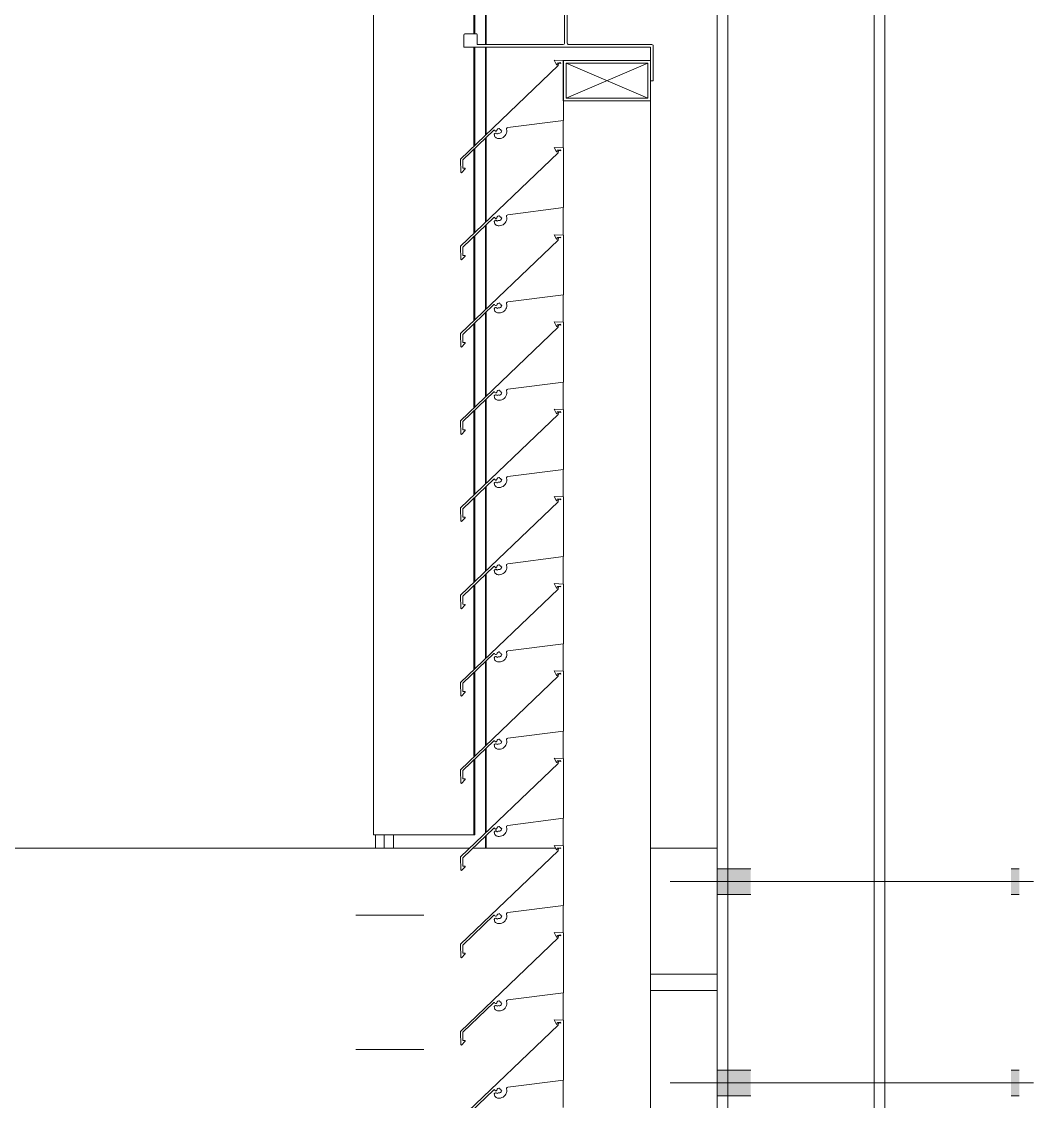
# Model space of a CAD drawing. Header units: millimetres. Extents: x -220592 to 404889, y -217665 to 38245.
# Drawn here: x 7561.31 to 7568.85, y -47989.91 to -47981.87 of the extents above; entities that cross this region are included whole.
import ezdxf

# ---------------------------------------------------------------- set-up
doc = ezdxf.new("R2010")
doc.units = ezdxf.units.MM
doc.linetypes.add('XKITLINE00', pattern=[0])
doc.linetypes.add('XKITLINE02', pattern=[4, 2, -2])
doc.layers.add('000 - 0_HIDE_OBJ_FRAMING_DEF_SUB_1', color=1, linetype='Continuous')
doc.layers.add('Part', color=2, linetype='Continuous', lineweight=0)

# ---------------------------------------------------------------- blocks, each defined once
blk = doc.blocks.new('*A14736')
at = {"layer": '000 - 0_HIDE_OBJ_FRAMING_DEF_SUB_1', "linetype": 'XKITLINE00', "lineweight": 0}
for p, q in [((-171.153485, 242.190805), (-171.153485, 214.940805)), ((-171.073485, 214.940805), (-171.073485, 242.190805)), ((-169.983485, 214.940805), (-169.983485, 242.190805)), ((-169.903485, 218.690805), (-169.903485, 238.690805))]:
    blk.add_line(p, q, dxfattribs=at)
blk = doc.blocks.new('*A14737')
at = {"layer": 'Part', "linetype": 'XKITLINE00', "lineweight": 0}
for p, q in [((-172.298462, 224.156123), (-172.366148, 224.158745)), ((-172.366148, 224.158745), (-172.350613, 224.125258)), ((-172.298455, 223.710453), (-172.298462, 224.156123)), ((-172.338255, 224.118789), (-173.063377, 223.422543)), ((-172.350613, 224.125258), (-172.34549, 224.12567)), ((-172.34549, 224.12567), (-172.345361, 224.137861)), ((-172.345361, 224.137861), (-172.320378, 224.141001)), ((-172.335358, 224.137332), (-172.338255, 224.118789)), ((-172.335358, 224.137332), (-172.318342, 224.134428)), ((-172.320378, 224.141001), (-172.318342, 224.134428)), ((-172.712461, 223.657423), (-172.298455, 223.710453)), ((-173.048341, 223.416176), (-172.817326, 223.637579)), ((-172.817326, 223.637579), (-172.812166, 223.638671)), ((-172.810019, 223.612761), (-172.812659, 223.607287)), ((-172.812659, 223.607287), (-172.812163, 223.599517)), ((-172.812166, 223.638671), (-172.808512, 223.634044)), ((-172.812163, 223.599517), (-172.810428, 223.594021)), ((-172.810428, 223.594021), (-172.807674, 223.588958)), ((-172.804875, 223.615998), (-172.810019, 223.612761)), ((-172.808512, 223.634044), (-172.804048, 223.63019)), ((-172.807674, 223.588958), (-172.804002, 223.584515)), ((-172.798797, 223.61601), (-172.804875, 223.615998)), ((-172.804048, 223.63019), (-172.798154, 223.630396)), ((-172.804002, 223.584515), (-172.799549, 223.580857)), ((-172.793641, 223.612792), (-172.798797, 223.61601)), ((-172.798154, 223.630396), (-172.793971, 223.634553)), ((-172.793971, 223.634553), (-172.790857, 223.642126)), ((-172.790699, 223.60732), (-172.793641, 223.612792)), ((-172.790857, 223.642126), (-172.78619, 223.646913)), ((-172.788669, 223.612301), (-172.790699, 223.60732)), ((-172.783858, 223.614708), (-172.788669, 223.612301)), ((-172.78619, 223.646913), (-172.780114, 223.649703)), ((-172.77794, 223.613803), (-172.783858, 223.614708)), ((-172.780114, 223.649703), (-172.773442, 223.650125)), ((-172.77144, 223.614147), (-172.77794, 223.613803)), ((-172.773442, 223.650125), (-172.77112, 223.642735)), ((-172.765472, 223.616745), (-172.77144, 223.614147)), ((-172.77112, 223.642735), (-172.763955, 223.641791)), ((-172.76079, 223.621267), (-172.765472, 223.616745)), ((-172.763955, 223.641791), (-172.765124, 223.634731)), ((-172.765124, 223.634731), (-172.757418, 223.633625)), ((-172.757988, 223.627141), (-172.76079, 223.621267)), ((-172.757418, 223.633625), (-172.757988, 223.627141)), ((-172.747074, 223.583445), (-172.738758, 223.589423)), ((-172.738758, 223.589423), (-172.731662, 223.59681)), ((-172.731662, 223.59681), (-172.726022, 223.60536)), ((-172.726022, 223.60536), (-172.722024, 223.61479)), ((-172.722024, 223.61479), (-172.719801, 223.624789)), ((-172.720912, 223.645159), (-172.720672, 223.650681)), ((-172.719426, 223.635025), (-172.720912, 223.645159)), ((-172.720672, 223.650681), (-172.717536, 223.655233)), ((-172.719801, 223.624789), (-172.719426, 223.635025)), ((-172.717536, 223.655233), (-172.712461, 223.657423)), ((-172.799549, 223.580857), (-172.794479, 223.578117)), ((-172.794479, 223.578117), (-172.788978, 223.576398)), ((-172.788978, 223.576398), (-172.78325, 223.575762)), ((-172.78325, 223.575762), (-172.776451, 223.575664)), ((-172.776451, 223.575664), (-172.766238, 223.576449)), ((-172.766238, 223.576449), (-172.756337, 223.579072)), ((-172.756337, 223.579072), (-172.747074, 223.583445)), ((-173.063377, 223.422543), (-173.062824, 223.323392)), ((-173.058143, 223.320923), (-173.029494, 223.349812)), ((-173.047999, 223.35483), (-173.048341, 223.416176)), ((-173.030579, 223.354733), (-173.047999, 223.35483)), ((-173.029494, 223.349812), (-173.030579, 223.354733)), ((-173.062824, 223.323392), (-173.058143, 223.320923))]:
    blk.add_line(p, q, dxfattribs=at)
blk = doc.blocks.new('*A14747')
at = {"layer": 'Part', "linetype": 'XKITLINE00', "lineweight": 0}
for p, q in [((-171.648937, 229.40603), (-171.648981, 229.15603)), ((-171.628937, 229.406027), (-171.648937, 229.40603)), ((-171.628982, 229.146027), (-171.628937, 229.406027)), ((-171.648981, 229.15603), (-173.03898, 229.156273)), ((-173.03898, 229.156273), (-173.038236, 229.062446)), ((-172.938996, 229.066255), (-172.938984, 229.136255)), ((-172.938984, 229.136255), (-172.295157, 229.135382)), ((-172.26454, 229.134452), (-172.258984, 229.136137)), ((-172.258984, 229.136137), (-171.635157, 229.136789)), ((-171.635157, 229.136789), (-171.630669, 229.140471)), ((-171.630669, 229.140471), (-171.628982, 229.146027)), ((-173.038236, 229.062446), (-173.034553, 229.057957)), ((-173.034553, 229.057957), (-173.028998, 229.056271)), ((-173.028998, 229.056271), (-172.945171, 229.057018)), ((-172.945171, 229.057018), (-172.940682, 229.0607)), ((-172.940682, 229.0607), (-172.938996, 229.066255)), ((-172.295157, 229.135382), (-172.29067, 229.131698)), ((-172.29067, 229.131698), (-172.288986, 229.126142)), ((-172.288986, 229.126142), (-172.289912, 228.182315)), ((-172.26915, 228.186138), (-172.268986, 229.126138)), ((-172.268986, 229.126138), (-172.268224, 229.129965)), ((-172.268224, 229.129965), (-172.26454, 229.134452)), ((-173.037453, 228.251828), (-173.039139, 228.246273)), ((-173.032965, 228.25551), (-173.037453, 228.251828)), ((-172.949138, 228.256257), (-173.032965, 228.25551)), ((-172.943582, 228.254571), (-172.949138, 228.256257)), ((-172.9399, 228.250082), (-172.943582, 228.254571)), ((-173.039139, 228.246273), (-173.039155, 228.156273)), ((-172.939152, 228.176255), (-172.9399, 228.250082)), ((-172.299152, 228.176144), (-172.939152, 228.176255)), ((-172.293596, 228.177828), (-172.299152, 228.176144)), ((-172.289912, 228.182315), (-172.293596, 228.177828)), ((-172.267465, 228.180582), (-172.26915, 228.186138)), ((-172.262978, 228.176899), (-172.267465, 228.180582)), ((-171.639152, 228.176028), (-172.262978, 228.176899)), ((-171.633596, 228.174342), (-171.639152, 228.176028)), ((-171.629914, 228.169854), (-171.633596, 228.174342)), ((-173.039155, 228.156273), (-171.649155, 228.15603)), ((-171.649155, 228.15603), (-171.649199, 227.90603)), ((-171.629199, 227.906027), (-171.629914, 228.169854)), ((-171.649199, 227.90603), (-171.629199, 227.906027))]:
    blk.add_line(p, q, dxfattribs=at)
blk = doc.blocks.new('*A14748')
at = {"layer": '000 - 0_HIDE_OBJ_FRAMING_DEF_SUB_1', "linetype": 'XKITLINE00', "lineweight": 0}
for p, q in [((-173.713199, 222.288511), (-173.713199, 240.088511)), ((-172.87913, 228.176245), (-172.87913, 229.136174)), ((-172.873025, 228.176244), (-172.873025, 229.136166)), ((-172.964598, 228.256119), (-172.964598, 229.056845)), ((-172.958493, 228.256174), (-172.958493, 229.056899)), ((-172.964598, 227.417389), (-172.964598, 228.15626)), ((-172.958493, 227.42325), (-172.958493, 228.156259)), ((-172.87913, 227.499453), (-172.87913, 228.156245)), ((-172.873025, 227.505315), (-172.873025, 228.156244)), ((-172.87913, 226.849453), (-172.87913, 227.478347)), ((-172.873025, 226.855315), (-172.873025, 227.484198)), ((-172.964598, 226.767389), (-172.964598, 227.396435)), ((-172.958493, 226.77325), (-172.958493, 227.402286)), ((-172.87913, 226.199453), (-172.87913, 226.828347)), ((-172.873025, 226.205315), (-172.873025, 226.834198)), ((-172.964598, 226.117389), (-172.964598, 226.746435)), ((-172.958493, 226.12325), (-172.958493, 226.752286)), ((-172.87913, 225.549453), (-172.87913, 226.178347)), ((-172.873025, 225.555315), (-172.873025, 226.184198)), ((-172.964598, 225.467389), (-172.964598, 226.096435)), ((-172.958493, 225.47325), (-172.958493, 226.102286)), ((-172.87913, 224.899453), (-172.87913, 225.528347)), ((-172.873025, 224.905315), (-172.873025, 225.534198)), ((-172.964598, 224.817389), (-172.964598, 225.446435)), ((-172.958493, 224.82325), (-172.958493, 225.452286)), ((-172.87913, 224.249453), (-172.87913, 224.878347)), ((-172.873025, 224.255315), (-172.873025, 224.884198)), ((-172.964598, 224.167389), (-172.964598, 224.796435)), ((-172.958493, 224.17325), (-172.958493, 224.802286)), ((-172.87913, 223.599453), (-172.87913, 224.228347)), ((-172.873025, 223.605315), (-172.873025, 224.234198)), ((-172.958493, 223.52325), (-172.958493, 224.152286)), ((-172.964598, 223.517389), (-172.964598, 224.146435)), ((-172.873025, 222.955315), (-172.873025, 223.584198)), ((-172.87913, 222.949453), (-172.87913, 223.578347)), ((-172.964598, 222.867389), (-172.964598, 223.496435)), ((-172.958493, 222.87325), (-172.958493, 223.502286)), ((-172.87913, 222.299453), (-172.87913, 222.928347)), ((-172.873025, 222.305315), (-172.873025, 222.934198)), ((-172.964598, 222.288511), (-172.964598, 222.846435)), ((-172.958493, 222.288511), (-172.958493, 222.852286)), ((-172.958493, 222.288511), (-173.713199, 222.288511)), ((-173.697937, 222.188511), (-173.697937, 222.288511)), ((-173.633058, 222.188511), (-173.633058, 222.288511)), ((-173.562852, 222.188511), (-173.562852, 222.288511)), ((-172.87913, 222.188511), (-172.87913, 222.278347)), ((-172.873025, 222.188511), (-172.873025, 222.284198))]:
    blk.add_line(p, q, dxfattribs=at)
blk = doc.blocks.new('*A14761')
at = {"layer": 'Part', "linetype": 'XKITLINE00', "lineweight": 0}
for p, q in [((-171.648652, 214.556249), (-171.648652, 227.756135)), ((-172.298652, 227.406131), (-172.298652, 227.610427)), ((-172.298652, 226.756131), (-172.298652, 226.960427)), ((-172.298652, 226.106131), (-172.298652, 226.310427)), ((-172.298652, 225.456131), (-172.298652, 225.660427)), ((-172.298652, 224.806131), (-172.298652, 225.010427)), ((-172.298652, 224.156131), (-172.298652, 224.360427)), ((-172.298652, 223.506131), (-172.298652, 223.710427)), ((-172.298652, 222.856131), (-172.298652, 223.060427)), ((-172.298652, 222.206131), (-172.298652, 222.410427)), ((-172.298652, 221.556131), (-172.298652, 221.760427)), ((-172.298652, 220.906131), (-172.298652, 221.110427)), ((-172.298652, 220.256131), (-172.298652, 220.460427)), ((-172.298652, 219.606131), (-172.298652, 219.810427)), ((-172.298652, 218.956131), (-172.298652, 219.160427)), ((-172.298652, 218.306131), (-172.298652, 218.510427)), ((-172.298652, 217.656131), (-172.298652, 217.860427)), ((-172.298652, 217.006131), (-172.298652, 217.210427)), ((-172.298652, 216.356131), (-172.298652, 216.560427)), ((-172.298652, 215.706131), (-172.298652, 215.910427)), ((-172.298652, 215.056131), (-172.298652, 215.260427)), ((-172.298652, 214.556249), (-172.298652, 214.610427))]:
    blk.add_line(p, q, dxfattribs=at)
blk = doc.blocks.new('*A14767')
at = {"layer": '000 - 0_HIDE_OBJ_FRAMING_DEF_SUB_1'}
for points in [[(-170.9034, 221.8435), (-171.1534, 221.8435), (-171.1534, 222.0335), (-170.9034, 222.0335)], [(-170.9034, 221.8435), (-171.1534, 221.8435), (-171.1534, 222.0335), (-170.9034, 222.0335)], [(-168.9034, 221.8435), (-168.9634, 221.8435), (-168.9634, 222.0335), (-168.9034, 222.0335)], [(-168.9034, 221.8435), (-168.9634, 221.8435), (-168.9634, 222.0335), (-168.9034, 222.0335)], [(-170.9034, 220.3435), (-171.1534, 220.3435), (-171.1534, 220.5335), (-170.9034, 220.5335)], [(-170.9034, 220.3435), (-171.1534, 220.3435), (-171.1534, 220.5335), (-170.9034, 220.5335)], [(-168.9034, 220.3435), (-168.9634, 220.3435), (-168.9634, 220.5335), (-168.9034, 220.5335)], [(-168.9034, 220.3435), (-168.9634, 220.3435), (-168.9634, 220.5335), (-168.9034, 220.5335)]]:
    blk.add_hatch(color=256, dxfattribs=at).paths.add_polyline_path(points, flags=17)
at = {"layer": '000 - 0_HIDE_OBJ_FRAMING_DEF_SUB_1', "linetype": 'XKITLINE00', "lineweight": 0}
for p, q in [((-170.9034, 222.0335), (-171.1534, 222.0335)), ((-170.9034, 222.0335), (-171.1534, 222.0335)), ((-168.9034, 222.0335), (-168.9634, 222.0335)), ((-168.9034, 222.0335), (-168.9634, 222.0335)), ((-168.7978, 221.9385), (-171.5034, 221.9385)), ((-168.7978, 221.9385), (-171.5034, 221.9385)), ((-170.9034, 221.8435), (-171.1534, 221.8435)), ((-170.9034, 221.8435), (-171.1534, 221.8435)), ((-168.9034, 221.8435), (-168.9634, 221.8435)), ((-168.9034, 221.8435), (-168.9634, 221.8435)), ((-170.9034, 220.5335), (-171.1534, 220.5335)), ((-170.9034, 220.5335), (-171.1534, 220.5335)), ((-168.9034, 220.5335), (-168.9634, 220.5335)), ((-168.9034, 220.5335), (-168.9634, 220.5335)), ((-168.7978, 220.4385), (-171.5034, 220.4385)), ((-168.7978, 220.4385), (-171.5034, 220.4385)), ((-170.9034, 220.3435), (-171.1534, 220.3435)), ((-170.9034, 220.3435), (-171.1534, 220.3435)), ((-168.9034, 220.3435), (-168.9634, 220.3435)), ((-168.9034, 220.3435), (-168.9634, 220.3435))]:
    blk.add_line(p, q, dxfattribs=at)
blk = doc.blocks.new('*A14768')
at = {"layer": '000 - 0_HIDE_OBJ_FRAMING_DEF_SUB_1', "linetype": 'XKITLINE02', "lineweight": 0}
for p, q in [((-173.845266, 220.688498), (-173.366949, 220.688498)), ((-173.814916, 220.688498), (-173.336599, 220.688498))]:
    blk.add_line(p, q, dxfattribs=at)
blk = doc.blocks.new('*A14769')
at = {"layer": '000 - 0_HIDE_OBJ_FRAMING_DEF_SUB_1', "linetype": 'XKITLINE02', "lineweight": 0}
for p, q in [((-173.845266, 221.688511), (-173.366949, 221.688511)), ((-173.814916, 221.688511), (-173.336599, 221.688511))]:
    blk.add_line(p, q, dxfattribs=at)
blk = doc.blocks.new('*A14770')
at = {"layer": 'Part', "linetype": 'XKITLINE00', "lineweight": 0}
for p, q in [((-171.648652, 221.248511), (-171.153485, 221.248511)), ((-171.648652, 221.128511), (-171.153485, 221.128511))]:
    blk.add_line(p, q, dxfattribs=at)
blk = doc.blocks.new('*A14790')
at = {"layer": '000 - 0_HIDE_OBJ_FRAMING_DEF_SUB_1', "linetype": 'XKITLINE00', "lineweight": 0}
for p, q in [((-184.211249, 222.188511), (-172.994673, 222.188511)), ((-172.972866, 222.188511), (-172.356761, 222.188511)), ((-172.340186, 222.188511), (-172.319607, 222.188511)), ((-171.648652, 222.188511), (-171.153485, 222.188511))]:
    blk.add_line(p, q, dxfattribs=at)
blk = doc.blocks.new('*A14829')
at = {"layer": 'Part', "linetype": 'XKITLINE00', "lineweight": 0}
for p, q in [((-172.338255, 220.868789), (-173.063377, 220.172543)), ((-172.298462, 220.906123), (-172.366148, 220.908745)), ((-172.366148, 220.908745), (-172.350613, 220.875258)), ((-172.350613, 220.875258), (-172.34549, 220.87567)), ((-172.34549, 220.87567), (-172.345361, 220.887861)), ((-172.345361, 220.887861), (-172.320378, 220.891001)), ((-172.335358, 220.887332), (-172.338255, 220.868789)), ((-172.335358, 220.887332), (-172.318342, 220.884428)), ((-172.320378, 220.891001), (-172.318342, 220.884428)), ((-172.298455, 220.460453), (-172.298462, 220.906123)), ((-172.712461, 220.407423), (-172.298455, 220.460453)), ((-173.048341, 220.166176), (-172.817326, 220.387579)), ((-172.817326, 220.387579), (-172.812166, 220.388671)), ((-172.812166, 220.388671), (-172.808512, 220.384044)), ((-172.804875, 220.365998), (-172.810019, 220.362761)), ((-172.808512, 220.384044), (-172.804048, 220.38019)), ((-172.798797, 220.36601), (-172.804875, 220.365998)), ((-172.804048, 220.38019), (-172.798154, 220.380396)), ((-172.793641, 220.362792), (-172.798797, 220.36601)), ((-172.798154, 220.380396), (-172.793971, 220.384553)), ((-172.793971, 220.384553), (-172.790857, 220.392126)), ((-172.790857, 220.392126), (-172.78619, 220.396913)), ((-172.78619, 220.396913), (-172.780114, 220.399703)), ((-172.780114, 220.399703), (-172.773442, 220.400125)), ((-172.773442, 220.400125), (-172.77112, 220.392735)), ((-172.765472, 220.366745), (-172.77144, 220.364147)), ((-172.77112, 220.392735), (-172.763955, 220.391791)), ((-172.76079, 220.371267), (-172.765472, 220.366745)), ((-172.763955, 220.391791), (-172.765124, 220.384731)), ((-172.765124, 220.384731), (-172.757418, 220.383625)), ((-172.757988, 220.377141), (-172.76079, 220.371267)), ((-172.757418, 220.383625), (-172.757988, 220.377141)), ((-172.722024, 220.36479), (-172.719801, 220.374789)), ((-172.720912, 220.395159), (-172.720672, 220.400681)), ((-172.719426, 220.385025), (-172.720912, 220.395159)), ((-172.720672, 220.400681), (-172.717536, 220.405233)), ((-172.719801, 220.374789), (-172.719426, 220.385025)), ((-172.717536, 220.405233), (-172.712461, 220.407423)), ((-172.810019, 220.362761), (-172.812659, 220.357287)), ((-172.812659, 220.357287), (-172.812163, 220.349517)), ((-172.812163, 220.349517), (-172.810428, 220.344021)), ((-172.810428, 220.344021), (-172.807674, 220.338958)), ((-172.807674, 220.338958), (-172.804002, 220.334515)), ((-172.804002, 220.334515), (-172.799549, 220.330857)), ((-172.799549, 220.330857), (-172.794479, 220.328117)), ((-172.794479, 220.328117), (-172.788978, 220.326398)), ((-172.790699, 220.35732), (-172.793641, 220.362792)), ((-172.788669, 220.362301), (-172.790699, 220.35732)), ((-172.788978, 220.326398), (-172.78325, 220.325762)), ((-172.783858, 220.364708), (-172.788669, 220.362301)), ((-172.77794, 220.363803), (-172.783858, 220.364708)), ((-172.78325, 220.325762), (-172.776451, 220.325664)), ((-172.77144, 220.364147), (-172.77794, 220.363803)), ((-172.776451, 220.325664), (-172.766238, 220.326449)), ((-172.766238, 220.326449), (-172.756337, 220.329072)), ((-172.756337, 220.329072), (-172.747074, 220.333445)), ((-172.747074, 220.333445), (-172.738758, 220.339423)), ((-172.738758, 220.339423), (-172.731662, 220.34681)), ((-172.731662, 220.34681), (-172.726022, 220.35536)), ((-172.726022, 220.35536), (-172.722024, 220.36479)), ((-173.063377, 220.172543), (-173.062824, 220.073392)), ((-173.047999, 220.10483), (-173.048341, 220.166176)), ((-173.062824, 220.073392), (-173.058143, 220.070923)), ((-173.058143, 220.070923), (-173.029494, 220.099812)), ((-173.030579, 220.104733), (-173.047999, 220.10483)), ((-173.029494, 220.099812), (-173.030579, 220.104733))]:
    blk.add_line(p, q, dxfattribs=at)
blk = doc.blocks.new('*A14830')
at = {"layer": 'Part', "linetype": 'XKITLINE00', "lineweight": 0}
for p, q in [((-172.338255, 221.518789), (-173.063377, 220.822543)), ((-172.298462, 221.556123), (-172.366148, 221.558745)), ((-172.366148, 221.558745), (-172.350613, 221.525258)), ((-172.350613, 221.525258), (-172.34549, 221.52567)), ((-172.34549, 221.52567), (-172.345361, 221.537861)), ((-172.345361, 221.537861), (-172.320378, 221.541001)), ((-172.335358, 221.537332), (-172.338255, 221.518789)), ((-172.335358, 221.537332), (-172.318342, 221.534428)), ((-172.320378, 221.541001), (-172.318342, 221.534428)), ((-172.298455, 221.110453), (-172.298462, 221.556123)), ((-172.712461, 221.057423), (-172.298455, 221.110453)), ((-173.048341, 220.816176), (-172.817326, 221.037579)), ((-172.817326, 221.037579), (-172.812166, 221.038671)), ((-172.810019, 221.012761), (-172.812659, 221.007287)), ((-172.812166, 221.038671), (-172.808512, 221.034044)), ((-172.804875, 221.015998), (-172.810019, 221.012761)), ((-172.808512, 221.034044), (-172.804048, 221.03019)), ((-172.798797, 221.01601), (-172.804875, 221.015998)), ((-172.804048, 221.03019), (-172.798154, 221.030396)), ((-172.793641, 221.012792), (-172.798797, 221.01601)), ((-172.798154, 221.030396), (-172.793971, 221.034553)), ((-172.793971, 221.034553), (-172.790857, 221.042126)), ((-172.790699, 221.00732), (-172.793641, 221.012792)), ((-172.790857, 221.042126), (-172.78619, 221.046913)), ((-172.788669, 221.012301), (-172.790699, 221.00732)), ((-172.783858, 221.014708), (-172.788669, 221.012301)), ((-172.78619, 221.046913), (-172.780114, 221.049703)), ((-172.77794, 221.013803), (-172.783858, 221.014708)), ((-172.780114, 221.049703), (-172.773442, 221.050125)), ((-172.77144, 221.014147), (-172.77794, 221.013803)), ((-172.773442, 221.050125), (-172.77112, 221.042735)), ((-172.765472, 221.016745), (-172.77144, 221.014147)), ((-172.77112, 221.042735), (-172.763955, 221.041791)), ((-172.76079, 221.021267), (-172.765472, 221.016745)), ((-172.763955, 221.041791), (-172.765124, 221.034731)), ((-172.765124, 221.034731), (-172.757418, 221.033625)), ((-172.757988, 221.027141), (-172.76079, 221.021267)), ((-172.757418, 221.033625), (-172.757988, 221.027141)), ((-172.726022, 221.00536), (-172.722024, 221.01479)), ((-172.722024, 221.01479), (-172.719801, 221.024789)), ((-172.720912, 221.045159), (-172.720672, 221.050681)), ((-172.719426, 221.035025), (-172.720912, 221.045159)), ((-172.720672, 221.050681), (-172.717536, 221.055233)), ((-172.719801, 221.024789), (-172.719426, 221.035025)), ((-172.717536, 221.055233), (-172.712461, 221.057423)), ((-172.812659, 221.007287), (-172.812163, 220.999517)), ((-172.812163, 220.999517), (-172.810428, 220.994021)), ((-172.810428, 220.994021), (-172.807674, 220.988958)), ((-172.807674, 220.988958), (-172.804002, 220.984515)), ((-172.804002, 220.984515), (-172.799549, 220.980857)), ((-172.799549, 220.980857), (-172.794479, 220.978117)), ((-172.794479, 220.978117), (-172.788978, 220.976398)), ((-172.788978, 220.976398), (-172.78325, 220.975762)), ((-172.78325, 220.975762), (-172.776451, 220.975664)), ((-172.776451, 220.975664), (-172.766238, 220.976449)), ((-172.766238, 220.976449), (-172.756337, 220.979072)), ((-172.756337, 220.979072), (-172.747074, 220.983445)), ((-172.747074, 220.983445), (-172.738758, 220.989423)), ((-172.738758, 220.989423), (-172.731662, 220.99681)), ((-172.731662, 220.99681), (-172.726022, 221.00536)), ((-173.063377, 220.822543), (-173.062824, 220.723392)), ((-173.047999, 220.75483), (-173.048341, 220.816176)), ((-173.062824, 220.723392), (-173.058143, 220.720923)), ((-173.058143, 220.720923), (-173.029494, 220.749812)), ((-173.030579, 220.754733), (-173.047999, 220.75483)), ((-173.029494, 220.749812), (-173.030579, 220.754733))]:
    blk.add_line(p, q, dxfattribs=at)
blk = doc.blocks.new('*A14831')
at = {"layer": 'Part', "linetype": 'XKITLINE00', "lineweight": 0}
for p, q in [((-172.338255, 222.168789), (-173.063377, 221.472543)), ((-172.298462, 222.206123), (-172.366148, 222.208745)), ((-172.366148, 222.208745), (-172.350613, 222.175258)), ((-172.350613, 222.175258), (-172.34549, 222.17567)), ((-172.34549, 222.17567), (-172.345361, 222.187861)), ((-172.345361, 222.187861), (-172.320378, 222.191001)), ((-172.335358, 222.187332), (-172.338255, 222.168789)), ((-172.335358, 222.187332), (-172.318342, 222.184428)), ((-172.320378, 222.191001), (-172.318342, 222.184428)), ((-172.298455, 221.760453), (-172.298462, 222.206123)), ((-172.712461, 221.707423), (-172.298455, 221.760453)), ((-173.048341, 221.466176), (-172.817326, 221.687579)), ((-172.817326, 221.687579), (-172.812166, 221.688671)), ((-172.810019, 221.662761), (-172.812659, 221.657287)), ((-172.812659, 221.657287), (-172.812163, 221.649517)), ((-172.812166, 221.688671), (-172.808512, 221.684044)), ((-172.804875, 221.665998), (-172.810019, 221.662761)), ((-172.808512, 221.684044), (-172.804048, 221.68019)), ((-172.798797, 221.66601), (-172.804875, 221.665998)), ((-172.804048, 221.68019), (-172.798154, 221.680396)), ((-172.793641, 221.662792), (-172.798797, 221.66601)), ((-172.798154, 221.680396), (-172.793971, 221.684553)), ((-172.793971, 221.684553), (-172.790857, 221.692126)), ((-172.790699, 221.65732), (-172.793641, 221.662792)), ((-172.790857, 221.692126), (-172.78619, 221.696913)), ((-172.788669, 221.662301), (-172.790699, 221.65732)), ((-172.783858, 221.664708), (-172.788669, 221.662301)), ((-172.78619, 221.696913), (-172.780114, 221.699703)), ((-172.77794, 221.663803), (-172.783858, 221.664708)), ((-172.780114, 221.699703), (-172.773442, 221.700125)), ((-172.77144, 221.664147), (-172.77794, 221.663803)), ((-172.773442, 221.700125), (-172.77112, 221.692735)), ((-172.765472, 221.666745), (-172.77144, 221.664147)), ((-172.77112, 221.692735), (-172.763955, 221.691791)), ((-172.76079, 221.671267), (-172.765472, 221.666745)), ((-172.763955, 221.691791), (-172.765124, 221.684731)), ((-172.765124, 221.684731), (-172.757418, 221.683625)), ((-172.757988, 221.677141), (-172.76079, 221.671267)), ((-172.757418, 221.683625), (-172.757988, 221.677141)), ((-172.731662, 221.64681), (-172.726022, 221.65536)), ((-172.726022, 221.65536), (-172.722024, 221.66479)), ((-172.722024, 221.66479), (-172.719801, 221.674789)), ((-172.720912, 221.695159), (-172.720672, 221.700681)), ((-172.719426, 221.685025), (-172.720912, 221.695159)), ((-172.720672, 221.700681), (-172.717536, 221.705233)), ((-172.719801, 221.674789), (-172.719426, 221.685025)), ((-172.717536, 221.705233), (-172.712461, 221.707423)), ((-172.812163, 221.649517), (-172.810428, 221.644021)), ((-172.810428, 221.644021), (-172.807674, 221.638958)), ((-172.807674, 221.638958), (-172.804002, 221.634515)), ((-172.804002, 221.634515), (-172.799549, 221.630857)), ((-172.799549, 221.630857), (-172.794479, 221.628117)), ((-172.794479, 221.628117), (-172.788978, 221.626398)), ((-172.788978, 221.626398), (-172.78325, 221.625762)), ((-172.78325, 221.625762), (-172.776451, 221.625664)), ((-172.776451, 221.625664), (-172.766238, 221.626449)), ((-172.766238, 221.626449), (-172.756337, 221.629072)), ((-172.756337, 221.629072), (-172.747074, 221.633445)), ((-172.747074, 221.633445), (-172.738758, 221.639423)), ((-172.738758, 221.639423), (-172.731662, 221.64681)), ((-173.063377, 221.472543), (-173.062824, 221.373392)), ((-173.047999, 221.40483), (-173.048341, 221.466176)), ((-173.062824, 221.373392), (-173.058143, 221.370923)), ((-173.058143, 221.370923), (-173.029494, 221.399812)), ((-173.030579, 221.404733), (-173.047999, 221.40483)), ((-173.029494, 221.399812), (-173.030579, 221.404733))]:
    blk.add_line(p, q, dxfattribs=at)
blk = doc.blocks.new('*A14832')
at = {"layer": 'Part', "linetype": 'XKITLINE00', "lineweight": 0}
for p, q in [((-172.338255, 222.818789), (-173.063377, 222.122543)), ((-172.298462, 222.856123), (-172.366148, 222.858745)), ((-172.366148, 222.858745), (-172.350613, 222.825258)), ((-172.350613, 222.825258), (-172.34549, 222.82567)), ((-172.34549, 222.82567), (-172.345361, 222.837861)), ((-172.345361, 222.837861), (-172.320378, 222.841001)), ((-172.335358, 222.837332), (-172.338255, 222.818789)), ((-172.335358, 222.837332), (-172.318342, 222.834428)), ((-172.320378, 222.841001), (-172.318342, 222.834428)), ((-172.298455, 222.410453), (-172.298462, 222.856123)), ((-172.712461, 222.357423), (-172.298455, 222.410453)), ((-173.048341, 222.116176), (-172.817326, 222.337579)), ((-172.817326, 222.337579), (-172.812166, 222.338671)), ((-172.810019, 222.312761), (-172.812659, 222.307287)), ((-172.812659, 222.307287), (-172.812163, 222.299517)), ((-172.812166, 222.338671), (-172.808512, 222.334044)), ((-172.812163, 222.299517), (-172.810428, 222.294021)), ((-172.804875, 222.315998), (-172.810019, 222.312761)), ((-172.808512, 222.334044), (-172.804048, 222.33019)), ((-172.798797, 222.31601), (-172.804875, 222.315998)), ((-172.804048, 222.33019), (-172.798154, 222.330396)), ((-172.793641, 222.312792), (-172.798797, 222.31601)), ((-172.798154, 222.330396), (-172.793971, 222.334553)), ((-172.793971, 222.334553), (-172.790857, 222.342126)), ((-172.790699, 222.30732), (-172.793641, 222.312792)), ((-172.790857, 222.342126), (-172.78619, 222.346913)), ((-172.788669, 222.312301), (-172.790699, 222.30732)), ((-172.783858, 222.314708), (-172.788669, 222.312301)), ((-172.78619, 222.346913), (-172.780114, 222.349703)), ((-172.77794, 222.313803), (-172.783858, 222.314708)), ((-172.780114, 222.349703), (-172.773442, 222.350125)), ((-172.77144, 222.314147), (-172.77794, 222.313803)), ((-172.773442, 222.350125), (-172.77112, 222.342735)), ((-172.765472, 222.316745), (-172.77144, 222.314147)), ((-172.77112, 222.342735), (-172.763955, 222.341791)), ((-172.76079, 222.321267), (-172.765472, 222.316745)), ((-172.763955, 222.341791), (-172.765124, 222.334731)), ((-172.765124, 222.334731), (-172.757418, 222.333625)), ((-172.757988, 222.327141), (-172.76079, 222.321267)), ((-172.757418, 222.333625), (-172.757988, 222.327141)), ((-172.738758, 222.289423), (-172.731662, 222.29681)), ((-172.731662, 222.29681), (-172.726022, 222.30536)), ((-172.726022, 222.30536), (-172.722024, 222.31479)), ((-172.722024, 222.31479), (-172.719801, 222.324789)), ((-172.720912, 222.345159), (-172.720672, 222.350681)), ((-172.719426, 222.335025), (-172.720912, 222.345159)), ((-172.720672, 222.350681), (-172.717536, 222.355233)), ((-172.719801, 222.324789), (-172.719426, 222.335025)), ((-172.717536, 222.355233), (-172.712461, 222.357423)), ((-172.810428, 222.294021), (-172.807674, 222.288958)), ((-172.807674, 222.288958), (-172.804002, 222.284515)), ((-172.804002, 222.284515), (-172.799549, 222.280857)), ((-172.799549, 222.280857), (-172.794479, 222.278117)), ((-172.794479, 222.278117), (-172.788978, 222.276398)), ((-172.788978, 222.276398), (-172.78325, 222.275762)), ((-172.78325, 222.275762), (-172.776451, 222.275664)), ((-172.776451, 222.275664), (-172.766238, 222.276449)), ((-172.766238, 222.276449), (-172.756337, 222.279072)), ((-172.756337, 222.279072), (-172.747074, 222.283445)), ((-172.747074, 222.283445), (-172.738758, 222.289423)), ((-173.063377, 222.122543), (-173.062824, 222.023392)), ((-173.047999, 222.05483), (-173.048341, 222.116176)), ((-173.062824, 222.023392), (-173.058143, 222.020923)), ((-173.058143, 222.020923), (-173.029494, 222.049812)), ((-173.030579, 222.054733), (-173.047999, 222.05483)), ((-173.029494, 222.049812), (-173.030579, 222.054733))]:
    blk.add_line(p, q, dxfattribs=at)
blk = doc.blocks.new('*A14833')
at = {"layer": 'Part', "linetype": 'XKITLINE00', "lineweight": 0}
for p, q in [((-172.298462, 223.506123), (-172.366148, 223.508745)), ((-172.366148, 223.508745), (-172.350613, 223.475258)), ((-172.298455, 223.060453), (-172.298462, 223.506123)), ((-172.338255, 223.468789), (-173.063377, 222.772543)), ((-172.350613, 223.475258), (-172.34549, 223.47567)), ((-172.34549, 223.47567), (-172.345361, 223.487861)), ((-172.345361, 223.487861), (-172.320378, 223.491001)), ((-172.335358, 223.487332), (-172.338255, 223.468789)), ((-172.335358, 223.487332), (-172.318342, 223.484428)), ((-172.320378, 223.491001), (-172.318342, 223.484428)), ((-172.712461, 223.007423), (-172.298455, 223.060453)), ((-173.048341, 222.766176), (-172.817326, 222.987579)), ((-172.817326, 222.987579), (-172.812166, 222.988671)), ((-172.810019, 222.962761), (-172.812659, 222.957287)), ((-172.812659, 222.957287), (-172.812163, 222.949517)), ((-172.812166, 222.988671), (-172.808512, 222.984044)), ((-172.812163, 222.949517), (-172.810428, 222.944021)), ((-172.810428, 222.944021), (-172.807674, 222.938958)), ((-172.804875, 222.965998), (-172.810019, 222.962761)), ((-172.808512, 222.984044), (-172.804048, 222.98019)), ((-172.798797, 222.96601), (-172.804875, 222.965998)), ((-172.804048, 222.98019), (-172.798154, 222.980396)), ((-172.793641, 222.962792), (-172.798797, 222.96601)), ((-172.798154, 222.980396), (-172.793971, 222.984553)), ((-172.793971, 222.984553), (-172.790857, 222.992126)), ((-172.790699, 222.95732), (-172.793641, 222.962792)), ((-172.790857, 222.992126), (-172.78619, 222.996913)), ((-172.788669, 222.962301), (-172.790699, 222.95732)), ((-172.783858, 222.964708), (-172.788669, 222.962301)), ((-172.78619, 222.996913), (-172.780114, 222.999703)), ((-172.77794, 222.963803), (-172.783858, 222.964708)), ((-172.780114, 222.999703), (-172.773442, 223.000125)), ((-172.77144, 222.964147), (-172.77794, 222.963803)), ((-172.773442, 223.000125), (-172.77112, 222.992735)), ((-172.765472, 222.966745), (-172.77144, 222.964147)), ((-172.77112, 222.992735), (-172.763955, 222.991791)), ((-172.76079, 222.971267), (-172.765472, 222.966745)), ((-172.763955, 222.991791), (-172.765124, 222.984731)), ((-172.765124, 222.984731), (-172.757418, 222.983625)), ((-172.757988, 222.977141), (-172.76079, 222.971267)), ((-172.757418, 222.983625), (-172.757988, 222.977141)), ((-172.738758, 222.939423), (-172.731662, 222.94681)), ((-172.731662, 222.94681), (-172.726022, 222.95536)), ((-172.726022, 222.95536), (-172.722024, 222.96479)), ((-172.722024, 222.96479), (-172.719801, 222.974789)), ((-172.720912, 222.995159), (-172.720672, 223.000681)), ((-172.719426, 222.985025), (-172.720912, 222.995159)), ((-172.720672, 223.000681), (-172.717536, 223.005233)), ((-172.719801, 222.974789), (-172.719426, 222.985025)), ((-172.717536, 223.005233), (-172.712461, 223.007423)), ((-172.807674, 222.938958), (-172.804002, 222.934515)), ((-172.804002, 222.934515), (-172.799549, 222.930857)), ((-172.799549, 222.930857), (-172.794479, 222.928117)), ((-172.794479, 222.928117), (-172.788978, 222.926398)), ((-172.788978, 222.926398), (-172.78325, 222.925762)), ((-172.78325, 222.925762), (-172.776451, 222.925664)), ((-172.776451, 222.925664), (-172.766238, 222.926449)), ((-172.766238, 222.926449), (-172.756337, 222.929072)), ((-172.756337, 222.929072), (-172.747074, 222.933445)), ((-172.747074, 222.933445), (-172.738758, 222.939423)), ((-173.063377, 222.772543), (-173.062824, 222.673392)), ((-173.058143, 222.670923), (-173.029494, 222.699812)), ((-173.047999, 222.70483), (-173.048341, 222.766176)), ((-173.030579, 222.704733), (-173.047999, 222.70483)), ((-173.029494, 222.699812), (-173.030579, 222.704733)), ((-173.062824, 222.673392), (-173.058143, 222.670923))]:
    blk.add_line(p, q, dxfattribs=at)
blk = doc.blocks.new('*A14839')
at = {"layer": 'Part', "linetype": 'XKITLINE00', "lineweight": 0}
for p, q in [((-172.298462, 224.806123), (-172.366148, 224.808745)), ((-172.366148, 224.808745), (-172.350613, 224.775258)), ((-172.345361, 224.787861), (-172.320378, 224.791001)), ((-172.320378, 224.791001), (-172.318342, 224.784428)), ((-172.298455, 224.360453), (-172.298462, 224.806123)), ((-172.338255, 224.768789), (-173.063377, 224.072543)), ((-172.350613, 224.775258), (-172.34549, 224.77567)), ((-172.34549, 224.77567), (-172.345361, 224.787861)), ((-172.335358, 224.787332), (-172.338255, 224.768789)), ((-172.335358, 224.787332), (-172.318342, 224.784428)), ((-172.712461, 224.307423), (-172.298455, 224.360453)), ((-173.048341, 224.066176), (-172.817326, 224.287579)), ((-172.817326, 224.287579), (-172.812166, 224.288671)), ((-172.810019, 224.262761), (-172.812659, 224.257287)), ((-172.812659, 224.257287), (-172.812163, 224.249517)), ((-172.812166, 224.288671), (-172.808512, 224.284044)), ((-172.812163, 224.249517), (-172.810428, 224.244021)), ((-172.810428, 224.244021), (-172.807674, 224.238958)), ((-172.804875, 224.265998), (-172.810019, 224.262761)), ((-172.808512, 224.284044), (-172.804048, 224.28019)), ((-172.807674, 224.238958), (-172.804002, 224.234515)), ((-172.798797, 224.26601), (-172.804875, 224.265998)), ((-172.804048, 224.28019), (-172.798154, 224.280396)), ((-172.804002, 224.234515), (-172.799549, 224.230857)), ((-172.799549, 224.230857), (-172.794479, 224.228117)), ((-172.793641, 224.262792), (-172.798797, 224.26601)), ((-172.798154, 224.280396), (-172.793971, 224.284553)), ((-172.794479, 224.228117), (-172.788978, 224.226398)), ((-172.793971, 224.284553), (-172.790857, 224.292126)), ((-172.790699, 224.25732), (-172.793641, 224.262792)), ((-172.790857, 224.292126), (-172.78619, 224.296913)), ((-172.788669, 224.262301), (-172.790699, 224.25732)), ((-172.783858, 224.264708), (-172.788669, 224.262301)), ((-172.78619, 224.296913), (-172.780114, 224.299703)), ((-172.77794, 224.263803), (-172.783858, 224.264708)), ((-172.780114, 224.299703), (-172.773442, 224.300125)), ((-172.77144, 224.264147), (-172.77794, 224.263803)), ((-172.773442, 224.300125), (-172.77112, 224.292735)), ((-172.765472, 224.266745), (-172.77144, 224.264147)), ((-172.77112, 224.292735), (-172.763955, 224.291791)), ((-172.766238, 224.226449), (-172.756337, 224.229072)), ((-172.76079, 224.271267), (-172.765472, 224.266745)), ((-172.763955, 224.291791), (-172.765124, 224.284731)), ((-172.765124, 224.284731), (-172.757418, 224.283625)), ((-172.757988, 224.277141), (-172.76079, 224.271267)), ((-172.757418, 224.283625), (-172.757988, 224.277141)), ((-172.756337, 224.229072), (-172.747074, 224.233445)), ((-172.747074, 224.233445), (-172.738758, 224.239423)), ((-172.738758, 224.239423), (-172.731662, 224.24681)), ((-172.731662, 224.24681), (-172.726022, 224.25536)), ((-172.726022, 224.25536), (-172.722024, 224.26479)), ((-172.722024, 224.26479), (-172.719801, 224.274789)), ((-172.720912, 224.295159), (-172.720672, 224.300681)), ((-172.719426, 224.285025), (-172.720912, 224.295159)), ((-172.720672, 224.300681), (-172.717536, 224.305233)), ((-172.719801, 224.274789), (-172.719426, 224.285025)), ((-172.717536, 224.305233), (-172.712461, 224.307423)), ((-172.788978, 224.226398), (-172.78325, 224.225762)), ((-172.78325, 224.225762), (-172.776451, 224.225664)), ((-172.776451, 224.225664), (-172.766238, 224.226449)), ((-173.063377, 224.072543), (-173.062824, 223.973392)), ((-173.058143, 223.970923), (-173.029494, 223.999812)), ((-173.047999, 224.00483), (-173.048341, 224.066176)), ((-173.030579, 224.004733), (-173.047999, 224.00483)), ((-173.029494, 223.999812), (-173.030579, 224.004733)), ((-173.062824, 223.973392), (-173.058143, 223.970923))]:
    blk.add_line(p, q, dxfattribs=at)
blk = doc.blocks.new('*A14840')
at = {"layer": 'Part', "linetype": 'XKITLINE00', "lineweight": 0}
for p, q in [((-172.298462, 225.456123), (-172.366148, 225.458745)), ((-172.366148, 225.458745), (-172.350613, 225.425258)), ((-172.34549, 225.42567), (-172.345361, 225.437861)), ((-172.345361, 225.437861), (-172.320378, 225.441001)), ((-172.335358, 225.437332), (-172.338255, 225.418789)), ((-172.335358, 225.437332), (-172.318342, 225.434428)), ((-172.320378, 225.441001), (-172.318342, 225.434428)), ((-172.298455, 225.010453), (-172.298462, 225.456123)), ((-172.338255, 225.418789), (-173.063377, 224.722543)), ((-172.350613, 225.425258), (-172.34549, 225.42567)), ((-172.720672, 224.950681), (-172.717536, 224.955233)), ((-172.717536, 224.955233), (-172.712461, 224.957423)), ((-172.712461, 224.957423), (-172.298455, 225.010453)), ((-173.048341, 224.716176), (-172.817326, 224.937579)), ((-172.817326, 224.937579), (-172.812166, 224.938671)), ((-172.810019, 224.912761), (-172.812659, 224.907287)), ((-172.812659, 224.907287), (-172.812163, 224.899517)), ((-172.812166, 224.938671), (-172.808512, 224.934044)), ((-172.812163, 224.899517), (-172.810428, 224.894021)), ((-172.810428, 224.894021), (-172.807674, 224.888958)), ((-172.804875, 224.915998), (-172.810019, 224.912761)), ((-172.808512, 224.934044), (-172.804048, 224.93019)), ((-172.807674, 224.888958), (-172.804002, 224.884515)), ((-172.798797, 224.91601), (-172.804875, 224.915998)), ((-172.804048, 224.93019), (-172.798154, 224.930396)), ((-172.804002, 224.884515), (-172.799549, 224.880857)), ((-172.799549, 224.880857), (-172.794479, 224.878117)), ((-172.793641, 224.912792), (-172.798797, 224.91601)), ((-172.798154, 224.930396), (-172.793971, 224.934553)), ((-172.794479, 224.878117), (-172.788978, 224.876398)), ((-172.793971, 224.934553), (-172.790857, 224.942126)), ((-172.790699, 224.90732), (-172.793641, 224.912792)), ((-172.790857, 224.942126), (-172.78619, 224.946913)), ((-172.788669, 224.912301), (-172.790699, 224.90732)), ((-172.788978, 224.876398), (-172.78325, 224.875762)), ((-172.783858, 224.914708), (-172.788669, 224.912301)), ((-172.78619, 224.946913), (-172.780114, 224.949703)), ((-172.77794, 224.913803), (-172.783858, 224.914708)), ((-172.78325, 224.875762), (-172.776451, 224.875664)), ((-172.780114, 224.949703), (-172.773442, 224.950125)), ((-172.77144, 224.914147), (-172.77794, 224.913803)), ((-172.776451, 224.875664), (-172.766238, 224.876449)), ((-172.773442, 224.950125), (-172.77112, 224.942735)), ((-172.765472, 224.916745), (-172.77144, 224.914147)), ((-172.77112, 224.942735), (-172.763955, 224.941791)), ((-172.766238, 224.876449), (-172.756337, 224.879072)), ((-172.76079, 224.921267), (-172.765472, 224.916745)), ((-172.763955, 224.941791), (-172.765124, 224.934731)), ((-172.765124, 224.934731), (-172.757418, 224.933625)), ((-172.757988, 224.927141), (-172.76079, 224.921267)), ((-172.757418, 224.933625), (-172.757988, 224.927141)), ((-172.756337, 224.879072), (-172.747074, 224.883445)), ((-172.747074, 224.883445), (-172.738758, 224.889423)), ((-172.738758, 224.889423), (-172.731662, 224.89681)), ((-172.731662, 224.89681), (-172.726022, 224.90536)), ((-172.726022, 224.90536), (-172.722024, 224.91479)), ((-172.722024, 224.91479), (-172.719801, 224.924789)), ((-172.720912, 224.945159), (-172.720672, 224.950681)), ((-172.719426, 224.935025), (-172.720912, 224.945159)), ((-172.719801, 224.924789), (-172.719426, 224.935025)), ((-173.063377, 224.722543), (-173.062824, 224.623392)), ((-173.047999, 224.65483), (-173.048341, 224.716176)), ((-173.058143, 224.620923), (-173.029494, 224.649812)), ((-173.030579, 224.654733), (-173.047999, 224.65483)), ((-173.029494, 224.649812), (-173.030579, 224.654733)), ((-173.062824, 224.623392), (-173.058143, 224.620923))]:
    blk.add_line(p, q, dxfattribs=at)
blk = doc.blocks.new('*A14841')
at = {"layer": 'Part', "linetype": 'XKITLINE00', "lineweight": 0}
for p, q in [((-172.298462, 226.106123), (-172.366148, 226.108745)), ((-172.366148, 226.108745), (-172.350613, 226.075258)), ((-172.34549, 226.07567), (-172.345361, 226.087861)), ((-172.345361, 226.087861), (-172.320378, 226.091001)), ((-172.335358, 226.087332), (-172.338255, 226.068789)), ((-172.335358, 226.087332), (-172.318342, 226.084428)), ((-172.320378, 226.091001), (-172.318342, 226.084428)), ((-172.298455, 225.660453), (-172.298462, 226.106123)), ((-172.338255, 226.068789), (-173.063377, 225.372543)), ((-172.350613, 226.075258), (-172.34549, 226.07567)), ((-172.790857, 225.592126), (-172.78619, 225.596913)), ((-172.78619, 225.596913), (-172.780114, 225.599703)), ((-172.780114, 225.599703), (-172.773442, 225.600125)), ((-172.773442, 225.600125), (-172.77112, 225.592735)), ((-172.720912, 225.595159), (-172.720672, 225.600681)), ((-172.720672, 225.600681), (-172.717536, 225.605233)), ((-172.717536, 225.605233), (-172.712461, 225.607423)), ((-172.712461, 225.607423), (-172.298455, 225.660453)), ((-173.048341, 225.366176), (-172.817326, 225.587579)), ((-172.817326, 225.587579), (-172.812166, 225.588671)), ((-172.810019, 225.562761), (-172.812659, 225.557287)), ((-172.812659, 225.557287), (-172.812163, 225.549517)), ((-172.812166, 225.588671), (-172.808512, 225.584044)), ((-172.812163, 225.549517), (-172.810428, 225.544021)), ((-172.810428, 225.544021), (-172.807674, 225.538958)), ((-172.804875, 225.565998), (-172.810019, 225.562761)), ((-172.808512, 225.584044), (-172.804048, 225.58019)), ((-172.807674, 225.538958), (-172.804002, 225.534515)), ((-172.798797, 225.56601), (-172.804875, 225.565998)), ((-172.804048, 225.58019), (-172.798154, 225.580396)), ((-172.804002, 225.534515), (-172.799549, 225.530857)), ((-172.799549, 225.530857), (-172.794479, 225.528117)), ((-172.793641, 225.562792), (-172.798797, 225.56601)), ((-172.798154, 225.580396), (-172.793971, 225.584553)), ((-172.794479, 225.528117), (-172.788978, 225.526398)), ((-172.793971, 225.584553), (-172.790857, 225.592126)), ((-172.790699, 225.55732), (-172.793641, 225.562792)), ((-172.788669, 225.562301), (-172.790699, 225.55732)), ((-172.788978, 225.526398), (-172.78325, 225.525762)), ((-172.783858, 225.564708), (-172.788669, 225.562301)), ((-172.77794, 225.563803), (-172.783858, 225.564708)), ((-172.78325, 225.525762), (-172.776451, 225.525664)), ((-172.77144, 225.564147), (-172.77794, 225.563803)), ((-172.776451, 225.525664), (-172.766238, 225.526449)), ((-172.765472, 225.566745), (-172.77144, 225.564147)), ((-172.77112, 225.592735), (-172.763955, 225.591791)), ((-172.766238, 225.526449), (-172.756337, 225.529072)), ((-172.76079, 225.571267), (-172.765472, 225.566745)), ((-172.763955, 225.591791), (-172.765124, 225.584731)), ((-172.765124, 225.584731), (-172.757418, 225.583625)), ((-172.757988, 225.577141), (-172.76079, 225.571267)), ((-172.757418, 225.583625), (-172.757988, 225.577141)), ((-172.756337, 225.529072), (-172.747074, 225.533445)), ((-172.747074, 225.533445), (-172.738758, 225.539423)), ((-172.738758, 225.539423), (-172.731662, 225.54681)), ((-172.731662, 225.54681), (-172.726022, 225.55536)), ((-172.726022, 225.55536), (-172.722024, 225.56479)), ((-172.722024, 225.56479), (-172.719801, 225.574789)), ((-172.719426, 225.585025), (-172.720912, 225.595159)), ((-172.719801, 225.574789), (-172.719426, 225.585025)), ((-173.063377, 225.372543), (-173.062824, 225.273392)), ((-173.047999, 225.30483), (-173.048341, 225.366176)), ((-173.058143, 225.270923), (-173.029494, 225.299812)), ((-173.030579, 225.304733), (-173.047999, 225.30483)), ((-173.029494, 225.299812), (-173.030579, 225.304733)), ((-173.062824, 225.273392), (-173.058143, 225.270923))]:
    blk.add_line(p, q, dxfattribs=at)
blk = doc.blocks.new('*A14842')
at = {"layer": 'Part', "linetype": 'XKITLINE00', "lineweight": 0}
for p, q in [((-172.298462, 226.756123), (-172.366148, 226.758745)), ((-172.366148, 226.758745), (-172.350613, 226.725258)), ((-172.350613, 226.725258), (-172.34549, 226.72567)), ((-172.34549, 226.72567), (-172.345361, 226.737861)), ((-172.345361, 226.737861), (-172.320378, 226.741001)), ((-172.335358, 226.737332), (-172.338255, 226.718789)), ((-172.335358, 226.737332), (-172.318342, 226.734428)), ((-172.320378, 226.741001), (-172.318342, 226.734428)), ((-172.298455, 226.310453), (-172.298462, 226.756123)), ((-172.338255, 226.718789), (-173.063377, 226.022543)), ((-172.793971, 226.234553), (-172.790857, 226.242126)), ((-172.790857, 226.242126), (-172.78619, 226.246913)), ((-172.78619, 226.246913), (-172.780114, 226.249703)), ((-172.780114, 226.249703), (-172.773442, 226.250125)), ((-172.773442, 226.250125), (-172.77112, 226.242735)), ((-172.77112, 226.242735), (-172.763955, 226.241791)), ((-172.763955, 226.241791), (-172.765124, 226.234731)), ((-172.720912, 226.245159), (-172.720672, 226.250681)), ((-172.719426, 226.235025), (-172.720912, 226.245159)), ((-172.720672, 226.250681), (-172.717536, 226.255233)), ((-172.717536, 226.255233), (-172.712461, 226.257423)), ((-172.712461, 226.257423), (-172.298455, 226.310453)), ((-173.048341, 226.016176), (-172.817326, 226.237579)), ((-172.817326, 226.237579), (-172.812166, 226.238671)), ((-172.810019, 226.212761), (-172.812659, 226.207287)), ((-172.812659, 226.207287), (-172.812163, 226.199517)), ((-172.812166, 226.238671), (-172.808512, 226.234044)), ((-172.812163, 226.199517), (-172.810428, 226.194021)), ((-172.810428, 226.194021), (-172.807674, 226.188958)), ((-172.804875, 226.215998), (-172.810019, 226.212761)), ((-172.808512, 226.234044), (-172.804048, 226.23019)), ((-172.807674, 226.188958), (-172.804002, 226.184515)), ((-172.798797, 226.21601), (-172.804875, 226.215998)), ((-172.804048, 226.23019), (-172.798154, 226.230396)), ((-172.804002, 226.184515), (-172.799549, 226.180857)), ((-172.799549, 226.180857), (-172.794479, 226.178117)), ((-172.793641, 226.212792), (-172.798797, 226.21601)), ((-172.798154, 226.230396), (-172.793971, 226.234553)), ((-172.794479, 226.178117), (-172.788978, 226.176398)), ((-172.790699, 226.20732), (-172.793641, 226.212792)), ((-172.788669, 226.212301), (-172.790699, 226.20732)), ((-172.788978, 226.176398), (-172.78325, 226.175762)), ((-172.783858, 226.214708), (-172.788669, 226.212301)), ((-172.77794, 226.213803), (-172.783858, 226.214708)), ((-172.78325, 226.175762), (-172.776451, 226.175664)), ((-172.77144, 226.214147), (-172.77794, 226.213803)), ((-172.776451, 226.175664), (-172.766238, 226.176449)), ((-172.765472, 226.216745), (-172.77144, 226.214147)), ((-172.766238, 226.176449), (-172.756337, 226.179072)), ((-172.76079, 226.221267), (-172.765472, 226.216745)), ((-172.765124, 226.234731), (-172.757418, 226.233625)), ((-172.757988, 226.227141), (-172.76079, 226.221267)), ((-172.757418, 226.233625), (-172.757988, 226.227141)), ((-172.756337, 226.179072), (-172.747074, 226.183445)), ((-172.747074, 226.183445), (-172.738758, 226.189423)), ((-172.738758, 226.189423), (-172.731662, 226.19681)), ((-172.731662, 226.19681), (-172.726022, 226.20536)), ((-172.726022, 226.20536), (-172.722024, 226.21479)), ((-172.722024, 226.21479), (-172.719801, 226.224789)), ((-172.719801, 226.224789), (-172.719426, 226.235025)), ((-173.063377, 226.022543), (-173.062824, 225.923392)), ((-173.047999, 225.95483), (-173.048341, 226.016176)), ((-173.062824, 225.923392), (-173.058143, 225.920923)), ((-173.058143, 225.920923), (-173.029494, 225.949812)), ((-173.030579, 225.954733), (-173.047999, 225.95483)), ((-173.029494, 225.949812), (-173.030579, 225.954733))]:
    blk.add_line(p, q, dxfattribs=at)
blk = doc.blocks.new('*A14843')
at = {"layer": 'Part', "linetype": 'XKITLINE00', "lineweight": 0}
for p, q in [((-172.338255, 227.368789), (-173.063377, 226.672543)), ((-172.298462, 227.406123), (-172.366148, 227.408745)), ((-172.366148, 227.408745), (-172.350613, 227.375258)), ((-172.350613, 227.375258), (-172.34549, 227.37567)), ((-172.34549, 227.37567), (-172.345361, 227.387861)), ((-172.345361, 227.387861), (-172.320378, 227.391001)), ((-172.335358, 227.387332), (-172.338255, 227.368789)), ((-172.335358, 227.387332), (-172.318342, 227.384428)), ((-172.320378, 227.391001), (-172.318342, 227.384428)), ((-172.298455, 226.960453), (-172.298462, 227.406123)), ((-173.048341, 226.666176), (-172.817326, 226.887579)), ((-172.817326, 226.887579), (-172.812166, 226.888671)), ((-172.812166, 226.888671), (-172.808512, 226.884044)), ((-172.808512, 226.884044), (-172.804048, 226.88019)), ((-172.798154, 226.880396), (-172.793971, 226.884553)), ((-172.793971, 226.884553), (-172.790857, 226.892126)), ((-172.790857, 226.892126), (-172.78619, 226.896913)), ((-172.78619, 226.896913), (-172.780114, 226.899703)), ((-172.780114, 226.899703), (-172.773442, 226.900125)), ((-172.773442, 226.900125), (-172.77112, 226.892735)), ((-172.77112, 226.892735), (-172.763955, 226.891791)), ((-172.763955, 226.891791), (-172.765124, 226.884731)), ((-172.765124, 226.884731), (-172.757418, 226.883625)), ((-172.757418, 226.883625), (-172.757988, 226.877141)), ((-172.720912, 226.895159), (-172.720672, 226.900681)), ((-172.719426, 226.885025), (-172.720912, 226.895159)), ((-172.720672, 226.900681), (-172.717536, 226.905233)), ((-172.719801, 226.874789), (-172.719426, 226.885025)), ((-172.717536, 226.905233), (-172.712461, 226.907423)), ((-172.712461, 226.907423), (-172.298455, 226.960453)), ((-172.810019, 226.862761), (-172.812659, 226.857287)), ((-172.812659, 226.857287), (-172.812163, 226.849517)), ((-172.812163, 226.849517), (-172.810428, 226.844021)), ((-172.810428, 226.844021), (-172.807674, 226.838958)), ((-172.804875, 226.865998), (-172.810019, 226.862761)), ((-172.807674, 226.838958), (-172.804002, 226.834515)), ((-172.798797, 226.86601), (-172.804875, 226.865998)), ((-172.804048, 226.88019), (-172.798154, 226.880396)), ((-172.804002, 226.834515), (-172.799549, 226.830857)), ((-172.799549, 226.830857), (-172.794479, 226.828117)), ((-172.793641, 226.862792), (-172.798797, 226.86601)), ((-172.794479, 226.828117), (-172.788978, 226.826398)), ((-172.790699, 226.85732), (-172.793641, 226.862792)), ((-172.788669, 226.862301), (-172.790699, 226.85732)), ((-172.788978, 226.826398), (-172.78325, 226.825762)), ((-172.783858, 226.864708), (-172.788669, 226.862301)), ((-172.77794, 226.863803), (-172.783858, 226.864708)), ((-172.78325, 226.825762), (-172.776451, 226.825664)), ((-172.77144, 226.864147), (-172.77794, 226.863803)), ((-172.776451, 226.825664), (-172.766238, 226.826449)), ((-172.765472, 226.866745), (-172.77144, 226.864147)), ((-172.766238, 226.826449), (-172.756337, 226.829072)), ((-172.76079, 226.871267), (-172.765472, 226.866745)), ((-172.757988, 226.877141), (-172.76079, 226.871267)), ((-172.756337, 226.829072), (-172.747074, 226.833445)), ((-172.747074, 226.833445), (-172.738758, 226.839423)), ((-172.738758, 226.839423), (-172.731662, 226.84681)), ((-172.731662, 226.84681), (-172.726022, 226.85536)), ((-172.726022, 226.85536), (-172.722024, 226.86479)), ((-172.722024, 226.86479), (-172.719801, 226.874789)), ((-173.063377, 226.672543), (-173.062824, 226.573392)), ((-173.047999, 226.60483), (-173.048341, 226.666176)), ((-173.062824, 226.573392), (-173.058143, 226.570923)), ((-173.058143, 226.570923), (-173.029494, 226.599812)), ((-173.030579, 226.604733), (-173.047999, 226.60483)), ((-173.029494, 226.599812), (-173.030579, 226.604733))]:
    blk.add_line(p, q, dxfattribs=at)
blk = doc.blocks.new('*A14844')
at = {"layer": 'Part', "linetype": 'XKITLINE00', "lineweight": 0}
for p, q in [((-172.298652, 227.756135), (-172.298652, 228.056135)), ((-171.648652, 228.056135), (-172.298652, 228.056135)), ((-172.278652, 227.776135), (-171.668652, 228.036135)), ((-172.278652, 228.036135), (-171.668652, 227.776135)), ((-172.278652, 227.776135), (-172.278652, 228.036135)), ((-172.278652, 228.036135), (-171.668652, 228.036135)), ((-171.668652, 228.036135), (-171.668652, 227.776135)), ((-171.648652, 227.756135), (-171.648652, 228.056135)), ((-171.668652, 227.776135), (-172.278652, 227.776135)), ((-172.298652, 227.756135), (-171.648652, 227.756135))]:
    blk.add_line(p, q, dxfattribs=at)
blk = doc.blocks.new('*A14845')
at = {"layer": 'Part', "linetype": 'XKITLINE00', "lineweight": 0}
for p, q in [((-172.338255, 228.018789), (-173.063377, 227.322543)), ((-172.298462, 228.056123), (-172.366148, 228.058745)), ((-172.366148, 228.058745), (-172.350613, 228.025258)), ((-172.350613, 228.025258), (-172.34549, 228.02567)), ((-172.34549, 228.02567), (-172.345361, 228.037861)), ((-172.345361, 228.037861), (-172.320378, 228.041001)), ((-172.335358, 228.037332), (-172.338255, 228.018789)), ((-172.335358, 228.037332), (-172.318342, 228.034428)), ((-172.320378, 228.041001), (-172.318342, 228.034428)), ((-172.298455, 227.610453), (-172.298462, 228.056123)), ((-172.712461, 227.557423), (-172.298455, 227.610453)), ((-173.048341, 227.316176), (-172.817326, 227.537579)), ((-172.817326, 227.537579), (-172.812166, 227.538671)), ((-172.812166, 227.538671), (-172.808512, 227.534044)), ((-172.808512, 227.534044), (-172.804048, 227.53019)), ((-172.804048, 227.53019), (-172.798154, 227.530396)), ((-172.798154, 227.530396), (-172.793971, 227.534553)), ((-172.793971, 227.534553), (-172.790857, 227.542126)), ((-172.790857, 227.542126), (-172.78619, 227.546913)), ((-172.78619, 227.546913), (-172.780114, 227.549703)), ((-172.780114, 227.549703), (-172.773442, 227.550125)), ((-172.773442, 227.550125), (-172.77112, 227.542735)), ((-172.77112, 227.542735), (-172.763955, 227.541791)), ((-172.763955, 227.541791), (-172.765124, 227.534731)), ((-172.765124, 227.534731), (-172.757418, 227.533625)), ((-172.757988, 227.527141), (-172.76079, 227.521267)), ((-172.757418, 227.533625), (-172.757988, 227.527141)), ((-172.720912, 227.545159), (-172.720672, 227.550681)), ((-172.719426, 227.535025), (-172.720912, 227.545159)), ((-172.720672, 227.550681), (-172.717536, 227.555233)), ((-172.719801, 227.524789), (-172.719426, 227.535025)), ((-172.717536, 227.555233), (-172.712461, 227.557423)), ((-172.810019, 227.512761), (-172.812659, 227.507287)), ((-172.812659, 227.507287), (-172.812163, 227.499517)), ((-172.812163, 227.499517), (-172.810428, 227.494021)), ((-172.810428, 227.494021), (-172.807674, 227.488958)), ((-172.804875, 227.515998), (-172.810019, 227.512761)), ((-172.807674, 227.488958), (-172.804002, 227.484515)), ((-172.798797, 227.51601), (-172.804875, 227.515998)), ((-172.804002, 227.484515), (-172.799549, 227.480857)), ((-172.799549, 227.480857), (-172.794479, 227.478117)), ((-172.793641, 227.512792), (-172.798797, 227.51601)), ((-172.794479, 227.478117), (-172.788978, 227.476398)), ((-172.790699, 227.50732), (-172.793641, 227.512792)), ((-172.788669, 227.512301), (-172.790699, 227.50732)), ((-172.788978, 227.476398), (-172.78325, 227.475762)), ((-172.783858, 227.514708), (-172.788669, 227.512301)), ((-172.77794, 227.513803), (-172.783858, 227.514708)), ((-172.78325, 227.475762), (-172.776451, 227.475664)), ((-172.77144, 227.514147), (-172.77794, 227.513803)), ((-172.776451, 227.475664), (-172.766238, 227.476449)), ((-172.765472, 227.516745), (-172.77144, 227.514147)), ((-172.766238, 227.476449), (-172.756337, 227.479072)), ((-172.76079, 227.521267), (-172.765472, 227.516745)), ((-172.756337, 227.479072), (-172.747074, 227.483445)), ((-172.747074, 227.483445), (-172.738758, 227.489423)), ((-172.738758, 227.489423), (-172.731662, 227.49681)), ((-172.731662, 227.49681), (-172.726022, 227.50536)), ((-172.726022, 227.50536), (-172.722024, 227.51479)), ((-172.722024, 227.51479), (-172.719801, 227.524789)), ((-173.063377, 227.322543), (-173.062824, 227.223392)), ((-173.047999, 227.25483), (-173.048341, 227.316176)), ((-173.062824, 227.223392), (-173.058143, 227.220923)), ((-173.058143, 227.220923), (-173.029494, 227.249812)), ((-173.030579, 227.254733), (-173.047999, 227.25483)), ((-173.029494, 227.249812), (-173.030579, 227.254733))]:
    blk.add_line(p, q, dxfattribs=at)

msp = doc.modelspace()

# ---------------------------------------------------------------- block references
at = {"lineweight": 0}
for name in ['*A14736', '*A14748', '*A14747', '*A14845', '*A14844', '*A14761', '*A14843', '*A14842', '*A14841', '*A14840', '*A14839', '*A14737', '*A14833', '*A14832', '*A14790', '*A14831', '*A14767', '*A14769', '*A14830', '*A14770', '*A14829', '*A14768']:
    msp.add_blockref(name, (7737.6457, -48210.2152), dxfattribs=at)

doc.saveas('drawing.dxf')
